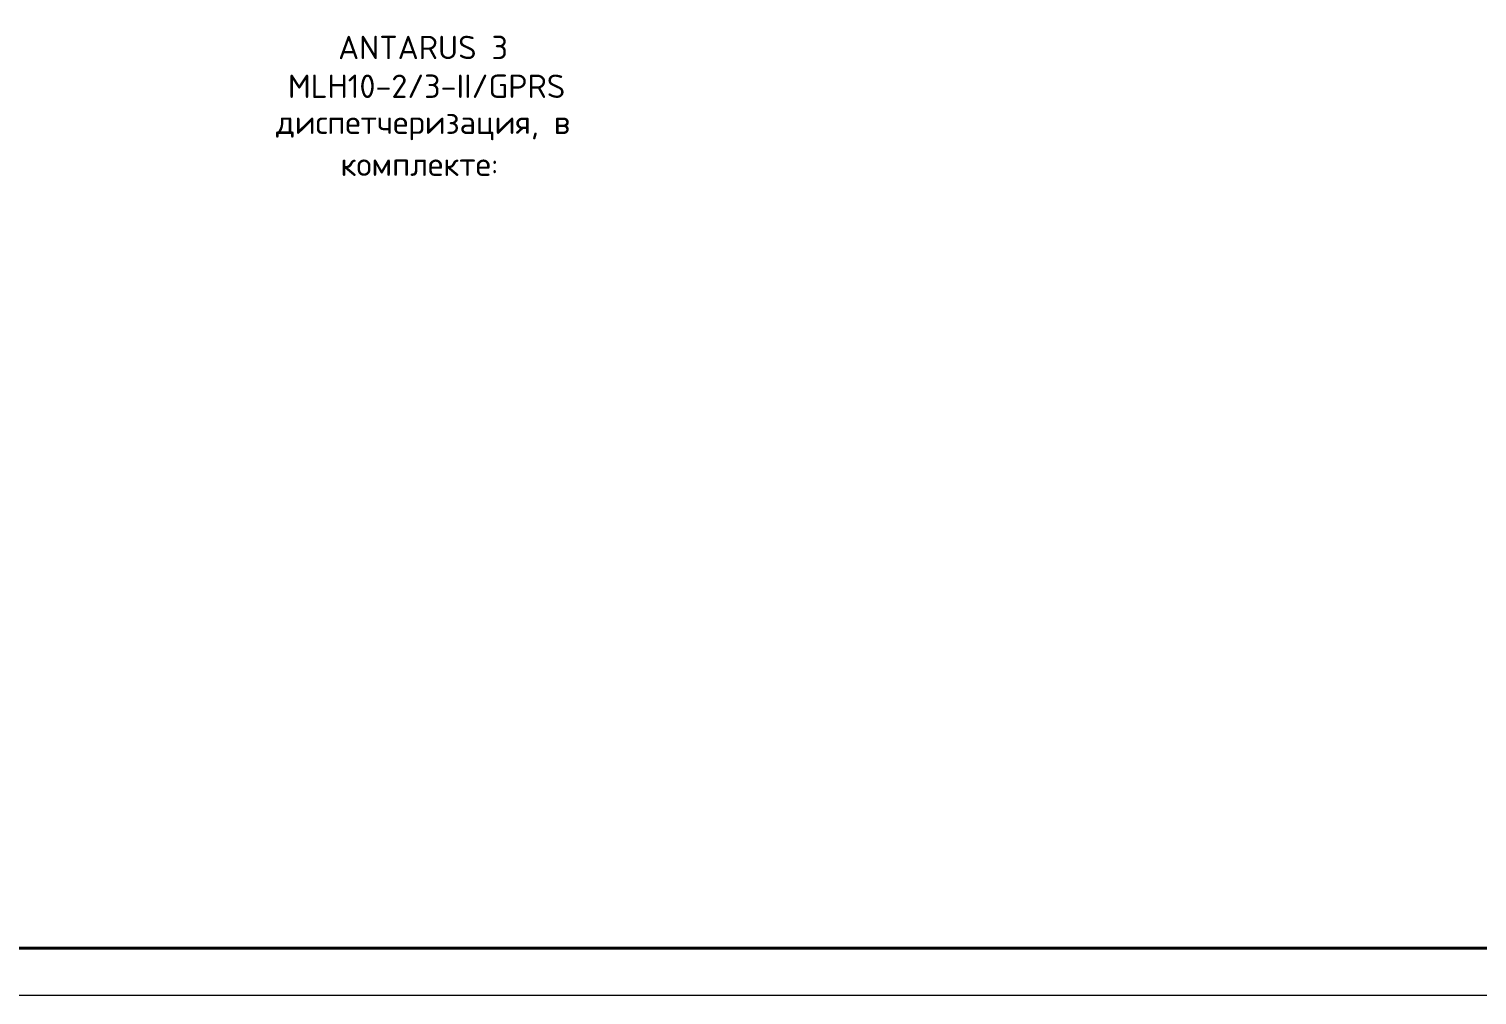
# Model space of a CAD drawing. Header units: millimetres. Extents: x -10178924 to 11692288, y -947381 to 58396.
# Drawn here: x 754411 to 769906, y -845976 to -835641 of the extents above; entities that cross this region are included whole.
import ezdxf

# ---------------------------------------------------------------- set-up
doc = ezdxf.new("R2010")
doc.units = ezdxf.units.MM
doc.layers.add('PDF _Ramka', color=7, linetype='Continuous')
doc.layers.add('PDF _Текст', color=7, linetype='Continuous', lineweight=5)
doc.styles.add('PDF ISOCPEUR', font='isocpeur.ttf')

msp = doc.modelspace()

# ---------------------------------------------------------------- linework, layer by layer
at = {"layer": 'PDF _Ramka', "lineweight": 20}
msp.add_lwpolyline([(815763.5, -845975.8), (815763.5, -761883.4), (696874.3, -761883.4), (696874.3, -845975.8)], close=True, dxfattribs=at)
at = {"layer": 'PDF _Ramka', "lineweight": 40}
msp.add_lwpolyline([(815263.9, -762379.5), (698872.3, -762379.5), (698872.3, -845472.9), (815263.9, -845472.9)], close=True, dxfattribs=at)

# ---------------------------------------------------------------- texts
at = {"layer": 'PDF _Текст', "attachment_point": 4, "style": 'PDF ISOCPEUR'}
for s, insert, char_height in [('ANTARUS 3', (757719.8, -835839.1), 249.99), ('MLH10-2/3-II/GPRS', (757182.2, -836253.9), 249.994), ('диспетчеризация, в', (757055.2, -836673), 249.994), ('комплекте:', (757745.2, -837087.9), 249.99)]:
    msp.add_mtext(s, dxfattribs=dict(at, insert=insert, char_height=char_height))

doc.saveas('drawing.dxf')
